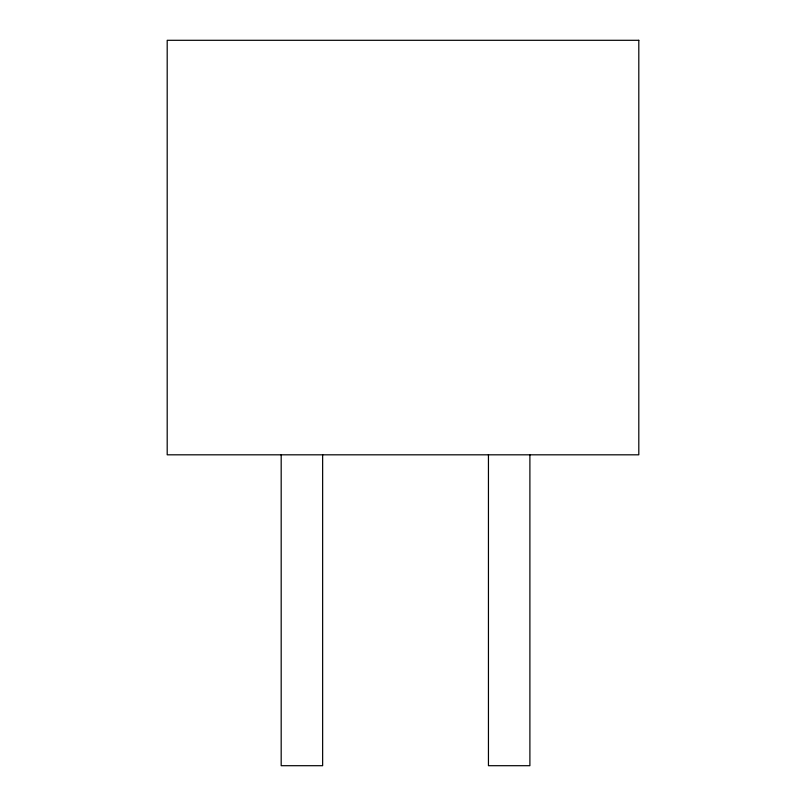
<?xml version="1.0" encoding="UTF-8"?>
<svg xmlns="http://www.w3.org/2000/svg" width="806" height="806" viewBox="0 0 806 806"><rect width="100%" height="100%" fill="white"/><g stroke="black" fill="none" stroke-linecap="round" stroke-linejoin="round"><path stroke-width="1.21" d="M529.895 454.634L529.895 765.7L488.446 765.7L488.446 454.634M322.642 454.634L322.642 765.7L281.183 765.7L281.183 454.634M638.805 40.3L167.195 40.3L167.195 454.816L638.805 454.816L638.805 40.3"/></g></svg>
